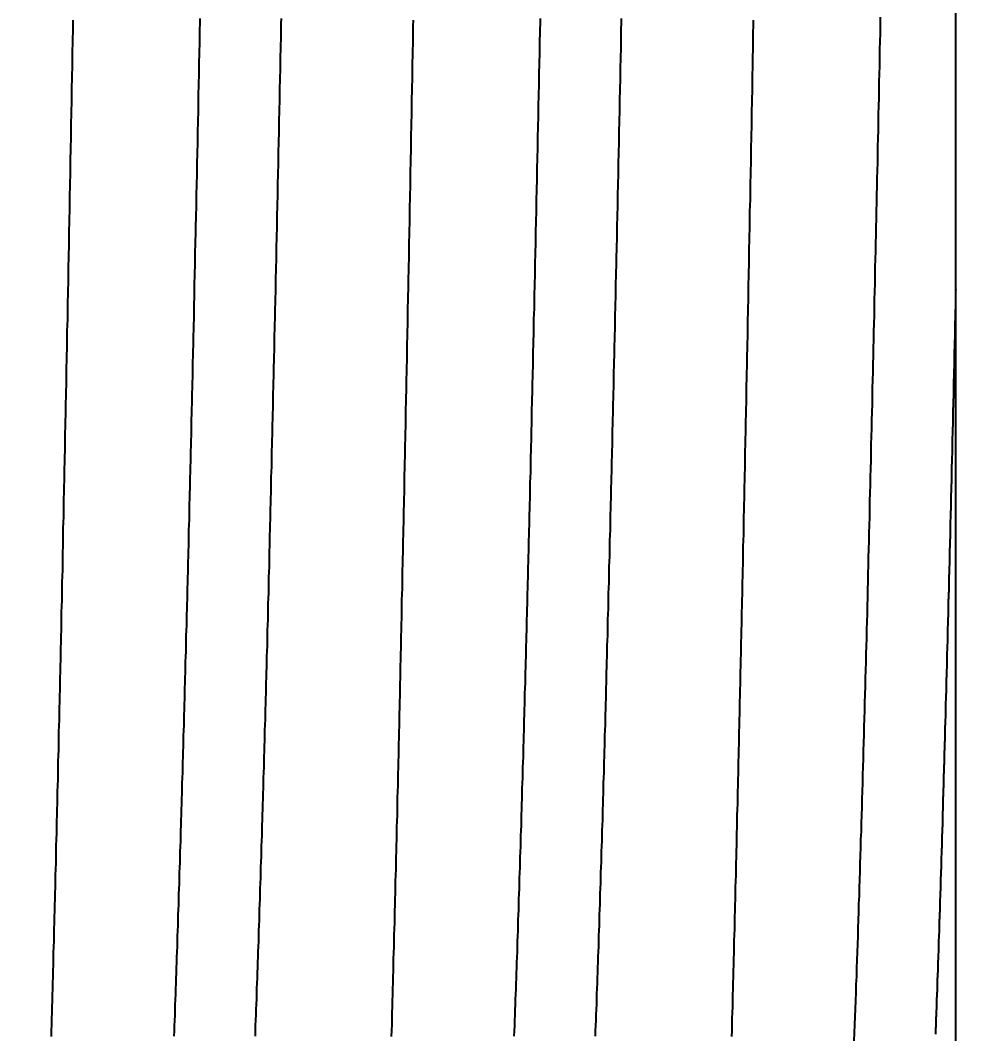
# Model space of a CAD drawing. Header units: millimetres. Extents: x 0 to 5600, y -67 to 2530.
# Drawn here: x 4106.05 to 4110.384, y 916.442 to 921.028 of the extents above; entities that cross this region are included whole.
import ezdxf

# ---------------------------------------------------------------- set-up
doc = ezdxf.new("R2010")
doc.units = ezdxf.units.MM
doc.layers.add('내부선 및 부속', color=4, linetype='Continuous')
doc.layers.add('치수선', color=7, linetype='Continuous')
doc.styles.add('____', font='')
doc.styles.get('____').set_extended_font_data('굴림')
doc.dimstyles.new('MSADIM', dxfattribs={"dimtxt": 33, "dimasz": 17, "dimexe": 10, "dimexo": 7.5, "dimgap": 10, "dimtad": 0, "dimtih": 1, "dimtoh": 1, "dimdec": 0, "dimzin": 1, "dimdsep": 46, "dimtxsty": '____', "dimcen": 11.25, "dimadec": 0, "dimazin": 0, "dimtfac": 1, "dimtdec": 0, "dimtix": 1, "dimtmove": 0, "dimatfit": 3, "dimfxl": 1, "dimtolj": 1, "dimtzin": 1, "dimarcsym": 0})

# ---------------------------------------------------------------- blocks, each defined once
blk = doc.blocks.new('*D10')
at = {"layer": '치수선', "color": 0, "linetype": 'Continuous', "lineweight": -2, "transparency": 16777216}
for p, q in [((3996.7135, 930.2003), (3855.1804, 930.2003)), ((3865.1804, 913.2003), (3865.1804, 603.0331)), ((3865.1804, 247.2003), (3865.1804, 557.3674)), ((4163.7135, 230.2003), (3855.1804, 230.2003))]:
    blk.add_line(p, q, dxfattribs=at)
at = {"layer": '치수선', "color": 0, "linetype": 'Continuous', "transparency": 16777216}
for points in [[(3862.3471, 913.2003), (3868.0137, 913.2003), (3865.1804, 930.2003)], [(3862.3471, 247.2003), (3868.0137, 247.2003), (3865.1804, 230.2003)]]:
    blk.add_solid(points, dxfattribs=at)
at = {"layer": '치수선', "color": 0, "linetype": 'Continuous', "transparency": 16777216, "insert": (3865.1804, 580.2003), "char_height": 25, "attachment_point": 5, "style": '____'}
blk.add_mtext('\\A1;700', dxfattribs=at)

msp = doc.modelspace()

# ---------------------------------------------------------------- linework, layer by layer
at = {"layer": '내부선 및 부속', "linetype": 'Continuous'}
msp.add_line((4110.2843, 911.856), (4110.2843, 948.5445), dxfattribs=at)
at = {"layer": '내부선 및 부속', "linetype": 'Continuous', "flags": 128}
for points in [[(4106.1908, 916.4295), (4106.1918, 916.4565), (4106.1928, 916.4835), (4106.1928, 916.4835), (4106.1928, 916.5105), (4106.1938, 916.5375), (4106.1948, 916.5645), (4106.1958, 916.5915), (4106.1958, 916.6185), (4106.1968, 916.6455), (4106.1978, 916.6725), (4106.1988, 916.6995), (4106.1988, 916.7265), (4106.1998, 916.7535), (4106.2008, 916.7805), (4106.2008, 916.8075), (4106.2018, 916.8355), (4106.2028, 916.8625), (4106.2028, 916.8895), (4106.2038, 916.9165), (4106.2048, 916.9435), (4106.2048, 916.9705), (4106.2058, 916.9975), (4106.2068, 917.0245), (4106.2078, 917.0515), (4106.2078, 917.0785), (4106.2088, 917.1055), (4106.2098, 917.1325), (4106.2098, 917.1595), (4106.2108, 917.1865), (4106.2118, 917.2135), (4106.2118, 917.2405), (4106.2128, 917.2675), (4106.2128, 917.2945), (4106.2138, 917.3215), (4106.2148, 917.3495), (4106.2148, 917.3765), (4106.2158, 917.4035), (4106.2168, 917.4305), (4106.2168, 917.4575), (4106.2178, 917.4845), (4106.2188, 917.5115), (4106.2188, 917.5385), (4106.2198, 917.5655), (4106.2208, 917.5925), (4106.2208, 917.6195), (4106.2218, 917.6465), (4106.2218, 917.6735), (4106.2228, 917.7005), (4106.2238, 917.7275), (4106.2238, 917.7545), (4106.2248, 917.7815), (4106.2248, 917.8085), (4106.2258, 917.8355), (4106.2268, 917.8625), (4106.2268, 917.8905), (4106.2278, 917.9175), (4106.2288, 917.9445), (4106.2288, 917.9715), (4106.2298, 917.9985), (4106.2298, 918.0255), (4106.2308, 918.0525), (4106.2318, 918.0795), (4106.2318, 918.1065), (4106.2328, 918.1335), (4106.2328, 918.1605), (4106.2338, 918.1875), (4106.2348, 918.2145), (4106.2348, 918.2415), (4106.2358, 918.2685), (4106.2358, 918.2955), (4106.2368, 918.3225), (4106.2368, 918.3495), (4106.2378, 918.3765), (4106.2388, 918.4045), (4106.2388, 918.4315), (4106.2398, 918.4585), (4106.2398, 918.4855), (4106.2408, 918.5125), (4106.2418, 918.5395), (4106.2418, 918.5665), (4106.2428, 918.5935), (4106.2428, 918.6205), (4106.2438, 918.6475), (4106.2438, 918.6745), (4106.2448, 918.7015), (4106.2448, 918.7285), (4106.2458, 918.7555), (4106.2468, 918.7825), (4106.2468, 918.8095), (4106.2478, 918.8365), (4106.2478, 918.8635), (4106.2488, 918.8915), (4106.2488, 918.9185), (4106.2498, 918.9455), (4106.2508, 918.9725), (4106.2508, 918.9995), (4106.2518, 919.0265), (4106.2518, 919.0535), (4106.2528, 919.0805), (4106.2528, 919.1075), (4106.2538, 919.1345), (4106.2538, 919.1615), (4106.2548, 919.1885), (4106.2548, 919.1885), (4106.2548, 919.2155), (4106.2558, 919.2425), (4106.2568, 919.2695), (4106.2568, 919.2965), (4106.2578, 919.3235), (4106.2578, 919.3505), (4106.2588, 919.3775), (4106.2588, 919.4055), (4106.2598, 919.4325), (4106.2598, 919.4595), (4106.2608, 919.4865), (4106.2608, 919.5135), (4106.2618, 919.5405), (4106.2618, 919.5675), (4106.2628, 919.5945), (4106.2628, 919.6215), (4106.2638, 919.6485), (4106.2648, 919.6755), (4106.2648, 919.7025), (4106.2658, 919.7295), (4106.2658, 919.7565), (4106.2668, 919.7835), (4106.2668, 919.8105), (4106.2678, 919.8375), (4106.2678, 919.8645), (4106.2688, 919.8915), (4106.2688, 919.9195), (4106.2698, 919.9465), (4106.2698, 919.9735), (4106.2708, 920.0005), (4106.2708, 920.0275), (4106.2718, 920.0545), (4106.2718, 920.0815), (4106.2728, 920.1085), (4106.2728, 920.1355), (4106.2738, 920.1625), (4106.2738, 920.1895), (4106.2748, 920.2165), (4106.2748, 920.2435), (4106.2758, 920.2705), (4106.2758, 920.2975), (4106.2768, 920.3245), (4106.2768, 920.3515), (4106.2778, 920.3785), (4106.2778, 920.4065), (4106.2788, 920.4335), (4106.2788, 920.4605), (4106.2798, 920.4875), (4106.2798, 920.5145), (4106.2808, 920.5415), (4106.2808, 920.5685), (4106.2818, 920.5955), (4106.2818, 920.6225), (4106.2828, 920.6495), (4106.2828, 920.6765), (4106.2838, 920.7035), (4106.2838, 920.7305), (4106.2848, 920.7575), (4106.2848, 920.7845), (4106.2858, 920.8115), (4106.2858, 920.8385), (4106.2868, 920.8655), (4106.2868, 920.8935), (4106.2878, 920.9205), (4106.2878, 920.9475), (4106.2888, 920.9745), (4106.2888, 921.0015), (4106.2898, 921.0285)], [(4106.8628, 921.0355), (4106.8628, 921.0115), (4106.8618, 920.9875), (4106.8618, 920.9645), (4106.8608, 920.9405), (4106.8608, 920.9165), (4106.8598, 920.8925), (4106.8598, 920.8685), (4106.8588, 920.8445), (4106.8588, 920.8205), (4106.8578, 920.7975), (4106.8578, 920.7735), (4106.8568, 920.7495), (4106.8568, 920.7255), (4106.8558, 920.7015), (4106.8558, 920.6775), (4106.8558, 920.6535), (4106.8548, 920.6305), (4106.8548, 920.6065), (4106.8538, 920.5825), (4106.8538, 920.5585), (4106.8528, 920.5345), (4106.8528, 920.5105), (4106.8518, 920.4865), (4106.8518, 920.4625), (4106.8508, 920.4395), (4106.8508, 920.4155), (4106.8498, 920.3915), (4106.8498, 920.3675), (4106.8488, 920.3435), (4106.8488, 920.3195), (4106.8478, 920.2955), (4106.8478, 920.2725), (4106.8468, 920.2485), (4106.8468, 920.2245), (4106.8458, 920.2005), (4106.8458, 920.1765), (4106.8448, 920.1525), (4106.8448, 920.1285), (4106.8438, 920.1055), (4106.8428, 920.0815), (4106.8428, 920.0575), (4106.8418, 920.0335), (4106.8418, 920.0095), (4106.8408, 919.9855), (4106.8408, 919.9615), (4106.8398, 919.9375), (4106.8398, 919.9145), (4106.8388, 919.8905), (4106.8388, 919.8665), (4106.8378, 919.8425), (4106.8378, 919.8185), (4106.8368, 919.7945), (4106.8368, 919.7705), (4106.8358, 919.7475), (4106.8358, 919.7235), (4106.8348, 919.6995), (4106.8348, 919.6755), (4106.8338, 919.6515), (4106.8338, 919.6275), (4106.8328, 919.6035), (4106.8318, 919.5805), (4106.8318, 919.5565), (4106.8308, 919.5325), (4106.8308, 919.5085), (4106.8298, 919.4845), (4106.8298, 919.4605), (4106.8288, 919.4365), (4106.8288, 919.4135), (4106.8278, 919.3895), (4106.8278, 919.3655), (4106.8268, 919.3415), (4106.8268, 919.3175), (4106.8258, 919.2935), (4106.8248, 919.2695), (4106.8248, 919.2455), (4106.8238, 919.2225), (4106.8238, 919.2225), (4106.8238, 919.1985), (4106.8228, 919.1745), (4106.8228, 919.1505), (4106.8218, 919.1265), (4106.8218, 919.1025), (4106.8208, 919.0785), (4106.8198, 919.0555), (4106.8198, 919.0315), (4106.8188, 919.0075), (4106.8188, 918.9835), (4106.8178, 918.9595), (4106.8178, 918.9355), (4106.8168, 918.9115), (4106.8158, 918.8885), (4106.8158, 918.8645), (4106.8148, 918.8405), (4106.8148, 918.8165), (4106.8138, 918.7925), (4106.8138, 918.7685), (4106.8128, 918.7445), (4106.8118, 918.7215), (4106.8118, 918.6975), (4106.8108, 918.6735), (4106.8108, 918.6495), (4106.8098, 918.6255), (4106.8098, 918.6015), (4106.8088, 918.5775), (4106.8078, 918.5545), (4106.8078, 918.5305), (4106.8068, 918.5065), (4106.8068, 918.4825), (4106.8058, 918.4585), (4106.8048, 918.4345), (4106.8048, 918.4105), (4106.8038, 918.3865), (4106.8038, 918.3635), (4106.8028, 918.3395), (4106.8018, 918.3155), (4106.8018, 918.2915), (4106.8008, 918.2675), (4106.7998, 918.2435), (4106.7998, 918.2195), (4106.7988, 918.1965), (4106.7988, 918.1725), (4106.7978, 918.1485), (4106.7968, 918.1245), (4106.7968, 918.1005), (4106.7958, 918.0765), (4106.7948, 918.0525), (4106.7948, 918.0295), (4106.7938, 918.0055), (4106.7938, 917.9815), (4106.7928, 917.9575), (4106.7918, 917.9335), (4106.7918, 917.9095), (4106.7908, 917.8855), (4106.7898, 917.8625), (4106.7898, 917.8385), (4106.7888, 917.8145), (4106.7878, 917.7905), (4106.7878, 917.7665), (4106.7868, 917.7425), (4106.7858, 917.7185), (4106.7858, 917.6955), (4106.7848, 917.6715), (4106.7838, 917.6475), (4106.7838, 917.6235), (4106.7828, 917.5995), (4106.7818, 917.5755), (4106.7818, 917.5515), (4106.7808, 917.5285), (4106.7798, 917.5045), (4106.7798, 917.4805), (4106.7788, 917.4565), (4106.7778, 917.4325), (4106.7768, 917.4085), (4106.7768, 917.3845), (4106.7758, 917.3615), (4106.7748, 917.3375), (4106.7748, 917.3135), (4106.7738, 917.2895), (4106.7728, 917.2655), (4106.7718, 917.2415), (4106.7718, 917.2175), (4106.7708, 917.1945), (4106.7698, 917.1705), (4106.7698, 917.1465), (4106.7688, 917.1225), (4106.7678, 917.0985), (4106.7668, 917.0745), (4106.7668, 917.0505), (4106.7658, 917.0275), (4106.7648, 917.0035), (4106.7638, 916.9795), (4106.7628, 916.9555), (4106.7628, 916.9315), (4106.7618, 916.9075), (4106.7608, 916.8835), (4106.7598, 916.8605), (4106.7598, 916.8365), (4106.7598, 916.8365), (4106.7588, 916.8125), (4106.7578, 916.7885), (4106.7568, 916.7645), (4106.7558, 916.7405), (4106.7558, 916.7165), (4106.7548, 916.6935), (4106.7538, 916.6695), (4106.7528, 916.6455), (4106.7518, 916.6215), (4106.7508, 916.5975), (4106.7498, 916.5735), (4106.7498, 916.5495), (4106.7488, 916.5265), (4106.7478, 916.5025), (4106.7468, 916.4785), (4106.7458, 916.4545), (4106.7448, 916.4305)], [(4107.2308, 921.0365), (4107.2298, 921.0135), (4107.2298, 920.9895), (4107.2288, 920.9655), (4107.2288, 920.9415), (4107.2278, 920.9175), (4107.2278, 920.8935), (4107.2268, 920.8695), (4107.2268, 920.8465), (4107.2258, 920.8225), (4107.2258, 920.7985), (4107.2248, 920.7745), (4107.2248, 920.7505), (4107.2238, 920.7265), (4107.2238, 920.7025), (4107.2228, 920.6795), (4107.2228, 920.6555), (4107.2218, 920.6315), (4107.2218, 920.6075), (4107.2208, 920.5835), (4107.2208, 920.5595), (4107.2198, 920.5355), (4107.2198, 920.5115), (4107.2188, 920.4885), (4107.2188, 920.4645), (4107.2178, 920.4405), (4107.2178, 920.4165), (4107.2168, 920.3925), (4107.2168, 920.3685), (4107.2158, 920.3445), (4107.2158, 920.3215), (4107.2148, 920.2975), (4107.2148, 920.2735), (4107.2138, 920.2495), (4107.2138, 920.2255), (4107.2128, 920.2015), (4107.2128, 920.1775), (4107.2118, 920.1545), (4107.2118, 920.1305), (4107.2108, 920.1065), (4107.2108, 920.0825), (4107.2098, 920.0585), (4107.2098, 920.0345), (4107.2088, 920.0105), (4107.2088, 919.9865), (4107.2078, 919.9635), (4107.2078, 919.9395), (4107.2068, 919.9155), (4107.2068, 919.8915), (4107.2058, 919.8675), (4107.2058, 919.8435), (4107.2048, 919.8195), (4107.2048, 919.7965), (4107.2038, 919.7725), (4107.2038, 919.7485), (4107.2028, 919.7245), (4107.2018, 919.7005), (4107.2018, 919.6765), (4107.2008, 919.6525), (4107.2008, 919.6295), (4107.1998, 919.6055), (4107.1998, 919.5815), (4107.1988, 919.5575), (4107.1988, 919.5335), (4107.1978, 919.5095), (4107.1978, 919.4855), (4107.1968, 919.4625), (4107.1968, 919.4385), (4107.1958, 919.4145), (4107.1948, 919.3905), (4107.1948, 919.3665), (4107.1938, 919.3425), (4107.1938, 919.3185), (4107.1928, 919.2945), (4107.1928, 919.2715), (4107.1918, 919.2475), (4107.1918, 919.2235), (4107.1908, 919.1995), (4107.1908, 919.1995), (4107.1908, 919.1755), (4107.1898, 919.1515), (4107.1888, 919.1275), (4107.1888, 919.1045), (4107.1878, 919.0805), (4107.1878, 919.0565), (4107.1868, 919.0325), (4107.1868, 919.0085), (4107.1858, 918.9845), (4107.1848, 918.9605), (4107.1848, 918.9375), (4107.1838, 918.9135), (4107.1838, 918.8895), (4107.1828, 918.8655), (4107.1828, 918.8415), (4107.1818, 918.8175), (4107.1808, 918.7935), (4107.1808, 918.7705), (4107.1798, 918.7465), (4107.1798, 918.7225), (4107.1788, 918.6985), (4107.1788, 918.6745), (4107.1778, 918.6505), (4107.1768, 918.6265), (4107.1768, 918.6035), (4107.1758, 918.5795), (4107.1758, 918.5555), (4107.1748, 918.5315), (4107.1738, 918.5075), (4107.1738, 918.4835), (4107.1728, 918.4595), (4107.1728, 918.4355), (4107.1718, 918.4125), (4107.1708, 918.3885), (4107.1708, 918.3645), (4107.1698, 918.3405), (4107.1698, 918.3165), (4107.1688, 918.2925), (4107.1678, 918.2685), (4107.1678, 918.2455), (4107.1668, 918.2215), (4107.1668, 918.1975), (4107.1658, 918.1735), (4107.1648, 918.1495), (4107.1648, 918.1255), (4107.1638, 918.1015), (4107.1628, 918.0785), (4107.1628, 918.0545), (4107.1618, 918.0305), (4107.1608, 918.0065), (4107.1608, 917.9825), (4107.1598, 917.9585), (4107.1598, 917.9345), (4107.1588, 917.9115), (4107.1578, 917.8875), (4107.1578, 917.8635), (4107.1568, 917.8395), (4107.1558, 917.8155), (4107.1558, 917.7915), (4107.1548, 917.7675), (4107.1538, 917.7445), (4107.1538, 917.7205), (4107.1528, 917.6965), (4107.1518, 917.6725), (4107.1518, 917.6485), (4107.1508, 917.6245), (4107.1498, 917.6005), (4107.1498, 917.5775), (4107.1488, 917.5535), (4107.1478, 917.5295), (4107.1478, 917.5055), (4107.1468, 917.4815), (4107.1458, 917.4575), (4107.1448, 917.4335), (4107.1448, 917.4105), (4107.1438, 917.3865), (4107.1428, 917.3625), (4107.1428, 917.3385), (4107.1418, 917.3145), (4107.1408, 917.2905), (4107.1398, 917.2665), (4107.1398, 917.2435), (4107.1388, 917.2195), (4107.1378, 917.1955), (4107.1378, 917.1715), (4107.1368, 917.1475), (4107.1358, 917.1235), (4107.1348, 917.0995), (4107.1348, 917.0765), (4107.1338, 917.0525), (4107.1328, 917.0285), (4107.1318, 917.0045), (4107.1318, 916.9805), (4107.1308, 916.9565), (4107.1298, 916.9325), (4107.1288, 916.9095), (4107.1278, 916.8855), (4107.1278, 916.8615), (4107.1268, 916.8375), (4107.1258, 916.8135), (4107.1258, 916.8135), (4107.1248, 916.7895), (4107.1238, 916.7655), (4107.1238, 916.7425), (4107.1228, 916.7185), (4107.1218, 916.6945), (4107.1208, 916.6705), (4107.1198, 916.6465), (4107.1188, 916.6225), (4107.1188, 916.5985), (4107.1178, 916.5755), (4107.1168, 916.5515), (4107.1158, 916.5275), (4107.1148, 916.5035), (4107.1138, 916.4795), (4107.1128, 916.4555), (4107.1128, 916.4315)], [(4107.7308, 916.4295), (4107.7318, 916.4565), (4107.7328, 916.4835), (4107.7328, 916.4835), (4107.7328, 916.5105), (4107.7338, 916.5375), (4107.7348, 916.5645), (4107.7348, 916.5915), (4107.7358, 916.6185), (4107.7368, 916.6455), (4107.7378, 916.6725), (4107.7378, 916.6995), (4107.7388, 916.7265), (4107.7398, 916.7535), (4107.7398, 916.7805), (4107.7408, 916.8075), (4107.7418, 916.8355), (4107.7428, 916.8625), (4107.7428, 916.8895), (4107.7438, 916.9165), (4107.7448, 916.9435), (4107.7448, 916.9705), (4107.7458, 916.9975), (4107.7468, 917.0245), (4107.7468, 917.0515), (4107.7478, 917.0785), (4107.7488, 917.1055), (4107.7488, 917.1325), (4107.7498, 917.1595), (4107.7508, 917.1865), (4107.7508, 917.2135), (4107.7518, 917.2405), (4107.7528, 917.2675), (4107.7528, 917.2945), (4107.7538, 917.3215), (4107.7548, 917.3495), (4107.7548, 917.3765), (4107.7558, 917.4035), (4107.7568, 917.4305), (4107.7568, 917.4575), (4107.7578, 917.4845), (4107.7578, 917.5115), (4107.7588, 917.5385), (4107.7598, 917.5655), (4107.7598, 917.5925), (4107.7608, 917.6195), (4107.7618, 917.6465), (4107.7618, 917.6735), (4107.7628, 917.7005), (4107.7628, 917.7275), (4107.7638, 917.7545), (4107.7648, 917.7815), (4107.7648, 917.8085), (4107.7658, 917.8355), (4107.7668, 917.8625), (4107.7668, 917.8905), (4107.7678, 917.9175), (4107.7678, 917.9445), (4107.7688, 917.9715), (4107.7698, 917.9985), (4107.7698, 918.0255), (4107.7708, 918.0525), (4107.7708, 918.0795), (4107.7718, 918.1065), (4107.7728, 918.1335), (4107.7728, 918.1605), (4107.7738, 918.1875), (4107.7738, 918.2145), (4107.7748, 918.2415), (4107.7758, 918.2685), (4107.7758, 918.2955), (4107.7768, 918.3225), (4107.7768, 918.3495), (4107.7778, 918.3765), (4107.7778, 918.4045), (4107.7788, 918.4315), (4107.7798, 918.4585), (4107.7798, 918.4855), (4107.7808, 918.5125), (4107.7808, 918.5395), (4107.7818, 918.5665), (4107.7818, 918.5935), (4107.7828, 918.6205), (4107.7838, 918.6475), (4107.7838, 918.6745), (4107.7848, 918.7015), (4107.7848, 918.7285), (4107.7858, 918.7555), (4107.7858, 918.7825), (4107.7868, 918.8095), (4107.7878, 918.8365), (4107.7878, 918.8635), (4107.7888, 918.8915), (4107.7888, 918.9185), (4107.7898, 918.9455), (4107.7898, 918.9725), (4107.7908, 918.9995), (4107.7908, 919.0265), (4107.7918, 919.0535), (4107.7928, 919.0805), (4107.7928, 919.1075), (4107.7938, 919.1345), (4107.7938, 919.1615), (4107.7948, 919.1885), (4107.7948, 919.1885), (4107.7948, 919.2155), (4107.7958, 919.2425), (4107.7958, 919.2695), (4107.7968, 919.2965), (4107.7968, 919.3235), (4107.7978, 919.3505), (4107.7988, 919.3775), (4107.7988, 919.4055), (4107.7998, 919.4325), (4107.7998, 919.4595), (4107.8008, 919.4865), (4107.8008, 919.5135), (4107.8018, 919.5405), (4107.8018, 919.5675), (4107.8028, 919.5945), (4107.8028, 919.6215), (4107.8038, 919.6485), (4107.8038, 919.6755), (4107.8048, 919.7025), (4107.8048, 919.7295), (4107.8058, 919.7565), (4107.8058, 919.7835), (4107.8068, 919.8105), (4107.8068, 919.8375), (4107.8078, 919.8645), (4107.8088, 919.8915), (4107.8088, 919.9195), (4107.8098, 919.9465), (4107.8098, 919.9735), (4107.8108, 920.0005), (4107.8108, 920.0275), (4107.8118, 920.0545), (4107.8118, 920.0815), (4107.8128, 920.1085), (4107.8128, 920.1355), (4107.8138, 920.1625), (4107.8138, 920.1895), (4107.8148, 920.2165), (4107.8148, 920.2435), (4107.8158, 920.2705), (4107.8158, 920.2975), (4107.8168, 920.3245), (4107.8168, 920.3515), (4107.8178, 920.3785), (4107.8178, 920.4065), (4107.8188, 920.4335), (4107.8188, 920.4605), (4107.8198, 920.4875), (4107.8198, 920.5145), (4107.8208, 920.5415), (4107.8208, 920.5685), (4107.8218, 920.5955), (4107.8218, 920.6225), (4107.8228, 920.6495), (4107.8228, 920.6765), (4107.8238, 920.7035), (4107.8238, 920.7305), (4107.8248, 920.7575), (4107.8248, 920.7845), (4107.8258, 920.8115), (4107.8258, 920.8385), (4107.8268, 920.8655), (4107.8268, 920.8935), (4107.8278, 920.9205), (4107.8278, 920.9475), (4107.8288, 920.9745), (4107.8288, 921.0015), (4107.8298, 921.0285)], [(4108.4028, 921.0355), (4108.4028, 921.0115), (4108.4018, 920.9875), (4108.4018, 920.9645), (4108.4008, 920.9405), (4108.4008, 920.9165), (4108.3998, 920.8925), (4108.3998, 920.8685), (4108.3988, 920.8445), (4108.3988, 920.8205), (4108.3978, 920.7975), (4108.3978, 920.7735), (4108.3968, 920.7495), (4108.3968, 920.7255), (4108.3958, 920.7015), (4108.3958, 920.6775), (4108.3948, 920.6535), (4108.3948, 920.6295), (4108.3938, 920.6065), (4108.3938, 920.5825), (4108.3928, 920.5585), (4108.3928, 920.5345), (4108.3918, 920.5105), (4108.3918, 920.4865), (4108.3908, 920.4625), (4108.3908, 920.4395), (4108.3898, 920.4155), (4108.3898, 920.3915), (4108.3888, 920.3675), (4108.3888, 920.3435), (4108.3878, 920.3195), (4108.3878, 920.2955), (4108.3868, 920.2725), (4108.3868, 920.2485), (4108.3858, 920.2245), (4108.3858, 920.2005), (4108.3848, 920.1765), (4108.3848, 920.1525), (4108.3838, 920.1285), (4108.3838, 920.1055), (4108.3828, 920.0815), (4108.3828, 920.0575), (4108.3818, 920.0335), (4108.3818, 920.0095), (4108.3808, 919.9855), (4108.3808, 919.9615), (4108.3798, 919.9375), (4108.3798, 919.9145), (4108.3788, 919.8905), (4108.3788, 919.8665), (4108.3778, 919.8425), (4108.3778, 919.8185), (4108.3768, 919.7945), (4108.3768, 919.7705), (4108.3758, 919.7475), (4108.3758, 919.7235), (4108.3748, 919.6995), (4108.3738, 919.6755), (4108.3738, 919.6515), (4108.3728, 919.6275), (4108.3728, 919.6035), (4108.3718, 919.5805), (4108.3718, 919.5565), (4108.3708, 919.5325), (4108.3708, 919.5085), (4108.3698, 919.4845), (4108.3698, 919.4605), (4108.3688, 919.4365), (4108.3688, 919.4135), (4108.3678, 919.3895), (4108.3668, 919.3655), (4108.3668, 919.3415), (4108.3658, 919.3175), (4108.3658, 919.2935), (4108.3648, 919.2695), (4108.3648, 919.2455), (4108.3638, 919.2225), (4108.3638, 919.2225), (4108.3638, 919.1985), (4108.3628, 919.1745), (4108.3628, 919.1505), (4108.3618, 919.1265), (4108.3608, 919.1025), (4108.3608, 919.0785), (4108.3598, 919.0555), (4108.3598, 919.0315), (4108.3588, 919.0075), (4108.3588, 918.9835), (4108.3578, 918.9595), (4108.3568, 918.9355), (4108.3568, 918.9115), (4108.3558, 918.8885), (4108.3558, 918.8645), (4108.3548, 918.8405), (4108.3548, 918.8165), (4108.3538, 918.7925), (4108.3528, 918.7685), (4108.3528, 918.7445), (4108.3518, 918.7215), (4108.3518, 918.6975), (4108.3508, 918.6735), (4108.3508, 918.6495), (4108.3498, 918.6255), (4108.3488, 918.6015), (4108.3488, 918.5775), (4108.3478, 918.5535), (4108.3478, 918.5305), (4108.3468, 918.5065), (4108.3458, 918.4825), (4108.3458, 918.4585), (4108.3448, 918.4345), (4108.3448, 918.4105), (4108.3438, 918.3865), (4108.3428, 918.3635), (4108.3428, 918.3395), (4108.3418, 918.3155), (4108.3418, 918.2915), (4108.3408, 918.2675), (4108.3398, 918.2435), (4108.3398, 918.2195), (4108.3388, 918.1965), (4108.3378, 918.1725), (4108.3378, 918.1485), (4108.3368, 918.1245), (4108.3368, 918.1005), (4108.3358, 918.0765), (4108.3348, 918.0525), (4108.3348, 918.0295), (4108.3338, 918.0055), (4108.3328, 917.9815), (4108.3328, 917.9575), (4108.3318, 917.9335), (4108.3308, 917.9095), (4108.3308, 917.8855), (4108.3298, 917.8625), (4108.3288, 917.8385), (4108.3288, 917.8145), (4108.3278, 917.7905), (4108.3278, 917.7665), (4108.3268, 917.7425), (4108.3258, 917.7185), (4108.3258, 917.6955), (4108.3248, 917.6715), (4108.3238, 917.6475), (4108.3228, 917.6235), (4108.3228, 917.5995), (4108.3218, 917.5755), (4108.3208, 917.5515), (4108.3208, 917.5285), (4108.3198, 917.5045), (4108.3188, 917.4805), (4108.3188, 917.4565), (4108.3178, 917.4325), (4108.3168, 917.4085), (4108.3168, 917.3845), (4108.3158, 917.3615), (4108.3148, 917.3375), (4108.3138, 917.3135), (4108.3138, 917.2895), (4108.3128, 917.2655), (4108.3118, 917.2415), (4108.3118, 917.2175), (4108.3108, 917.1945), (4108.3098, 917.1705), (4108.3088, 917.1465), (4108.3088, 917.1225), (4108.3078, 917.0985), (4108.3068, 917.0745), (4108.3058, 917.0505), (4108.3058, 917.0275), (4108.3048, 917.0035), (4108.3038, 916.9795), (4108.3028, 916.9555), (4108.3028, 916.9315), (4108.3018, 916.9075), (4108.3008, 916.8835), (4108.2998, 916.8605), (4108.2988, 916.8365), (4108.2988, 916.8365), (4108.2988, 916.8125), (4108.2978, 916.7885), (4108.2968, 916.7645), (4108.2958, 916.7405), (4108.2948, 916.7165), (4108.2948, 916.6935), (4108.2938, 916.6695), (4108.2928, 916.6455), (4108.2918, 916.6215), (4108.2908, 916.5975), (4108.2898, 916.5735), (4108.2888, 916.5495), (4108.2888, 916.5265), (4108.2878, 916.5025), (4108.2868, 916.4785), (4108.2858, 916.4545), (4108.2848, 916.4305)], [(4108.7698, 921.0365), (4108.7698, 921.0135), (4108.7688, 920.9895), (4108.7688, 920.9655), (4108.7678, 920.9415), (4108.7678, 920.9175), (4108.7678, 920.8935), (4108.7668, 920.8695), (4108.7668, 920.8465), (4108.7658, 920.8225), (4108.7658, 920.7985), (4108.7648, 920.7745), (4108.7648, 920.7505), (4108.7638, 920.7265), (4108.7638, 920.7025), (4108.7628, 920.6785), (4108.7628, 920.6555), (4108.7618, 920.6315), (4108.7618, 920.6075), (4108.7608, 920.5835), (4108.7608, 920.5595), (4108.7598, 920.5355), (4108.7598, 920.5115), (4108.7588, 920.4885), (4108.7588, 920.4645), (4108.7578, 920.4405), (4108.7578, 920.4165), (4108.7568, 920.3925), (4108.7568, 920.3685), (4108.7558, 920.3445), (4108.7558, 920.3215), (4108.7548, 920.2975), (4108.7548, 920.2735), (4108.7538, 920.2495), (4108.7538, 920.2255), (4108.7528, 920.2015), (4108.7528, 920.1775), (4108.7518, 920.1545), (4108.7518, 920.1305), (4108.7508, 920.1065), (4108.7508, 920.0825), (4108.7498, 920.0585), (4108.7498, 920.0345), (4108.7488, 920.0105), (4108.7488, 919.9865), (4108.7478, 919.9635), (4108.7478, 919.9395), (4108.7468, 919.9155), (4108.7458, 919.8915), (4108.7458, 919.8675), (4108.7448, 919.8435), (4108.7448, 919.8195), (4108.7438, 919.7965), (4108.7438, 919.7725), (4108.7428, 919.7485), (4108.7428, 919.7245), (4108.7418, 919.7005), (4108.7418, 919.6765), (4108.7408, 919.6525), (4108.7408, 919.6295), (4108.7398, 919.6055), (4108.7398, 919.5815), (4108.7388, 919.5575), (4108.7388, 919.5335), (4108.7378, 919.5095), (4108.7368, 919.4855), (4108.7368, 919.4625), (4108.7358, 919.4385), (4108.7358, 919.4145), (4108.7348, 919.3905), (4108.7348, 919.3665), (4108.7338, 919.3425), (4108.7338, 919.3185), (4108.7328, 919.2945), (4108.7328, 919.2715), (4108.7318, 919.2475), (4108.7308, 919.2235), (4108.7308, 919.1995), (4108.7308, 919.1995), (4108.7298, 919.1755), (4108.7298, 919.1515), (4108.7288, 919.1275), (4108.7288, 919.1045), (4108.7278, 919.0805), (4108.7278, 919.0565), (4108.7268, 919.0325), (4108.7258, 919.0085), (4108.7258, 918.9845), (4108.7248, 918.9605), (4108.7248, 918.9375), (4108.7238, 918.9135), (4108.7238, 918.8895), (4108.7228, 918.8655), (4108.7218, 918.8415), (4108.7218, 918.8175), (4108.7208, 918.7935), (4108.7208, 918.7705), (4108.7198, 918.7465), (4108.7198, 918.7225), (4108.7188, 918.6985), (4108.7178, 918.6745), (4108.7178, 918.6505), (4108.7168, 918.6265), (4108.7168, 918.6035), (4108.7158, 918.5795), (4108.7148, 918.5555), (4108.7148, 918.5315), (4108.7138, 918.5075), (4108.7138, 918.4835), (4108.7128, 918.4595), (4108.7118, 918.4355), (4108.7118, 918.4125), (4108.7108, 918.3885), (4108.7108, 918.3645), (4108.7098, 918.3405), (4108.7088, 918.3165), (4108.7088, 918.2925), (4108.7078, 918.2685), (4108.7078, 918.2455), (4108.7068, 918.2215), (4108.7058, 918.1975), (4108.7058, 918.1735), (4108.7048, 918.1495), (4108.7038, 918.1255), (4108.7038, 918.1015), (4108.7028, 918.0785), (4108.7028, 918.0545), (4108.7018, 918.0305), (4108.7008, 918.0065), (4108.7008, 917.9825), (4108.6998, 917.9585), (4108.6988, 917.9345), (4108.6988, 917.9115), (4108.6978, 917.8875), (4108.6968, 917.8635), (4108.6968, 917.8395), (4108.6958, 917.8155), (4108.6948, 917.7915), (4108.6948, 917.7675), (4108.6938, 917.7445), (4108.6928, 917.7205), (4108.6928, 917.6965), (4108.6918, 917.6725), (4108.6908, 917.6485), (4108.6908, 917.6245), (4108.6898, 917.6005), (4108.6888, 917.5775), (4108.6888, 917.5535), (4108.6878, 917.5295), (4108.6868, 917.5055), (4108.6868, 917.4815), (4108.6858, 917.4575), (4108.6848, 917.4335), (4108.6848, 917.4105), (4108.6838, 917.3865), (4108.6828, 917.3625), (4108.6818, 917.3385), (4108.6818, 917.3145), (4108.6808, 917.2905), (4108.6798, 917.2665), (4108.6798, 917.2435), (4108.6788, 917.2195), (4108.6778, 917.1955), (4108.6768, 917.1715), (4108.6768, 917.1475), (4108.6758, 917.1235), (4108.6748, 917.0995), (4108.6738, 917.0765), (4108.6738, 917.0525), (4108.6728, 917.0285), (4108.6718, 917.0045), (4108.6708, 916.9805), (4108.6708, 916.9565), (4108.6698, 916.9325), (4108.6688, 916.9095), (4108.6678, 916.8855), (4108.6668, 916.8615), (4108.6668, 916.8375), (4108.6658, 916.8135), (4108.6658, 916.8135), (4108.6648, 916.7895), (4108.6638, 916.7655), (4108.6628, 916.7425), (4108.6628, 916.7185), (4108.6618, 916.6945), (4108.6608, 916.6705), (4108.6598, 916.6465), (4108.6588, 916.6225), (4108.6578, 916.5985), (4108.6578, 916.5755), (4108.6568, 916.5515), (4108.6558, 916.5275), (4108.6548, 916.5035), (4108.6538, 916.4795), (4108.6528, 916.4555), (4108.6518, 916.4315)], [(4109.2708, 916.4295), (4109.2718, 916.4565), (4109.2718, 916.4835), (4109.2718, 916.4835), (4109.2728, 916.5105), (4109.2738, 916.5375), (4109.2748, 916.5645), (4109.2748, 916.5915), (4109.2758, 916.6185), (4109.2768, 916.6455), (4109.2768, 916.6725), (4109.2778, 916.6995), (4109.2788, 916.7265), (4109.2798, 916.7535), (4109.2798, 916.7805), (4109.2808, 916.8075), (4109.2818, 916.8355), (4109.2818, 916.8625), (4109.2828, 916.8895), (4109.2838, 916.9165), (4109.2838, 916.9435), (4109.2848, 916.9705), (4109.2858, 916.9975), (4109.2858, 917.0245), (4109.2868, 917.0515), (4109.2878, 917.0785), (4109.2878, 917.1055), (4109.2888, 917.1325), (4109.2898, 917.1595), (4109.2898, 917.1865), (4109.2908, 917.2135), (4109.2918, 917.2405), (4109.2918, 917.2675), (4109.2928, 917.2945), (4109.2938, 917.3215), (4109.2938, 917.3495), (4109.2948, 917.3765), (4109.2958, 917.4035), (4109.2958, 917.4305), (4109.2968, 917.4575), (4109.2978, 917.4845), (4109.2978, 917.5115), (4109.2988, 917.5385), (4109.2998, 917.5655), (4109.2998, 917.5925), (4109.3008, 917.6195), (4109.3008, 917.6465), (4109.3018, 917.6735), (4109.3028, 917.7005), (4109.3028, 917.7275), (4109.3038, 917.7545), (4109.3048, 917.7815), (4109.3048, 917.8085), (4109.3058, 917.8355), (4109.3058, 917.8625), (4109.3068, 917.8905), (4109.3078, 917.9175), (4109.3078, 917.9445), (4109.3088, 917.9715), (4109.3088, 917.9985), (4109.3098, 918.0255), (4109.3108, 918.0525), (4109.3108, 918.0795), (4109.3118, 918.1065), (4109.3118, 918.1335), (4109.3128, 918.1605), (4109.3138, 918.1875), (4109.3138, 918.2145), (4109.3148, 918.2415), (4109.3148, 918.2685), (4109.3158, 918.2955), (4109.3168, 918.3225), (4109.3168, 918.3495), (4109.3178, 918.3765), (4109.3178, 918.4045), (4109.3188, 918.4315), (4109.3188, 918.4585), (4109.3198, 918.4855), (4109.3208, 918.5125), (4109.3208, 918.5395), (4109.3218, 918.5665), (4109.3218, 918.5935), (4109.3228, 918.6205), (4109.3228, 918.6475), (4109.3238, 918.6745), (4109.3248, 918.7015), (4109.3248, 918.7285), (4109.3258, 918.7555), (4109.3258, 918.7825), (4109.3268, 918.8095), (4109.3268, 918.8365), (4109.3278, 918.8635), (4109.3278, 918.8915), (4109.3288, 918.9185), (4109.3298, 918.9455), (4109.3298, 918.9725), (4109.3308, 918.9995), (4109.3308, 919.0265), (4109.3318, 919.0535), (4109.3318, 919.0805), (4109.3328, 919.1075), (4109.3328, 919.1345), (4109.3338, 919.1615), (4109.3348, 919.1885), (4109.3348, 919.1885), (4109.3348, 919.2155), (4109.3358, 919.2425), (4109.3358, 919.2695), (4109.3368, 919.2965), (4109.3368, 919.3235), (4109.3378, 919.3505), (4109.3378, 919.3775), (4109.3388, 919.4055), (4109.3388, 919.4325), (4109.3398, 919.4595), (4109.3398, 919.4865), (4109.3408, 919.5135), (4109.3418, 919.5405), (4109.3418, 919.5675), (4109.3428, 919.5945), (4109.3428, 919.6215), (4109.3438, 919.6485), (4109.3438, 919.6755), (4109.3448, 919.7025), (4109.3448, 919.7295), (4109.3458, 919.7565), (4109.3458, 919.7835), (4109.3468, 919.8105), (4109.3468, 919.8375), (4109.3478, 919.8645), (4109.3478, 919.8915), (4109.3488, 919.9195), (4109.3488, 919.9465), (4109.3498, 919.9735), (4109.3498, 920.0005), (4109.3508, 920.0275), (4109.3508, 920.0545), (4109.3518, 920.0815), (4109.3518, 920.1085), (4109.3528, 920.1355), (4109.3528, 920.1625), (4109.3538, 920.1895), (4109.3548, 920.2165), (4109.3548, 920.2435), (4109.3558, 920.2705), (4109.3558, 920.2975), (4109.3568, 920.3245), (4109.3568, 920.3515), (4109.3578, 920.3785), (4109.3578, 920.4065), (4109.3588, 920.4335), (4109.3588, 920.4605), (4109.3598, 920.4875), (4109.3598, 920.5145), (4109.3608, 920.5415), (4109.3608, 920.5685), (4109.3618, 920.5955), (4109.3618, 920.6225), (4109.3628, 920.6495), (4109.3628, 920.6765), (4109.3638, 920.7035), (4109.3638, 920.7305), (4109.3648, 920.7575), (4109.3648, 920.7845), (4109.3658, 920.8115), (4109.3658, 920.8385), (4109.3658, 920.8655), (4109.3668, 920.8935), (4109.3668, 920.9205), (4109.3678, 920.9475), (4109.3678, 920.9745), (4109.3688, 921.0015), (4109.3688, 921.0285)], [(4109.9428, 921.0415), (4109.9418, 921.0045), (4109.9418, 920.9685), (4109.9408, 920.9315), (4109.9398, 920.8955), (4109.9388, 920.8585), (4109.9388, 920.8225), (4109.9378, 920.7855), (4109.9368, 920.7495), (4109.9358, 920.7125), (4109.9358, 920.6765), (4109.9348, 920.6395), (4109.9338, 920.6035), (4109.9328, 920.5665), (4109.9328, 920.5305), (4109.9318, 920.4935), (4109.9308, 920.4575), (4109.9298, 920.4215), (4109.9298, 920.3845), (4109.9288, 920.3485), (4109.9278, 920.3115), (4109.9268, 920.2755), (4109.9258, 920.2385), (4109.9258, 920.2025), (4109.9248, 920.1655), (4109.9238, 920.1295), (4109.9228, 920.0925), (4109.9228, 920.0565), (4109.9218, 920.0195), (4109.9208, 919.9835), (4109.9198, 919.9465), (4109.9188, 919.9105), (4109.9188, 919.8735), (4109.9178, 919.8375), (4109.9168, 919.8015), (4109.9158, 919.7645), (4109.9148, 919.7285), (4109.9148, 919.6915), (4109.9138, 919.6555), (4109.9128, 919.6185), (4109.9118, 919.5825), (4109.9108, 919.5455), (4109.9108, 919.5095), (4109.9098, 919.4725), (4109.9088, 919.4365), (4109.9078, 919.3995), (4109.9068, 919.3635), (4109.9058, 919.3265), (4109.9058, 919.2905), (4109.9048, 919.2545), (4109.9038, 919.2175), (4109.9028, 919.1815), (4109.9018, 919.1445), (4109.9008, 919.1085), (4109.8998, 919.0715), (4109.8998, 919.0355), (4109.8988, 918.9985), (4109.8978, 918.9625), (4109.8968, 918.9255), (4109.8958, 918.8895), (4109.8948, 918.8525), (4109.8938, 918.8165), (4109.8938, 918.7795), (4109.8928, 918.7435), (4109.8918, 918.7075), (4109.8918, 918.7075), (4109.8908, 918.6705), (4109.8898, 918.6345), (4109.8888, 918.5975), (4109.8878, 918.5615), (4109.8868, 918.5245), (4109.8858, 918.4885), (4109.8848, 918.4515), (4109.8848, 918.4155), (4109.8838, 918.3785), (4109.8828, 918.3425), (4109.8818, 918.3055), (4109.8808, 918.2695), (4109.8798, 918.2325), (4109.8788, 918.1965), (4109.8778, 918.1605), (4109.8768, 918.1235), (4109.8758, 918.0875), (4109.8748, 918.0505), (4109.8738, 918.0145), (4109.8728, 917.9775), (4109.8718, 917.9415), (4109.8708, 917.9045), (4109.8698, 917.8685), (4109.8688, 917.8315), (4109.8678, 917.7955), (4109.8668, 917.7585), (4109.8658, 917.7225), (4109.8648, 917.6855), (4109.8638, 917.6495), (4109.8628, 917.6135), (4109.8618, 917.5765), (4109.8608, 917.5405), (4109.8598, 917.5035), (4109.8588, 917.4675), (4109.8578, 917.4305), (4109.8568, 917.3945), (4109.8558, 917.3575), (4109.8538, 917.3215), (4109.8528, 917.2845), (4109.8518, 917.2485), (4109.8508, 917.2115), (4109.8498, 917.1755), (4109.8488, 917.1395), (4109.8478, 917.1025), (4109.8468, 917.0665), (4109.8448, 917.0295), (4109.8438, 916.9935), (4109.8428, 916.9565), (4109.8418, 916.9205), (4109.8408, 916.8835), (4109.8398, 916.8475), (4109.8378, 916.8105), (4109.8368, 916.7745), (4109.8358, 916.7385), (4109.8348, 916.7015), (4109.8328, 916.6655), (4109.8318, 916.6285), (4109.8308, 916.5925), (4109.8288, 916.5555), (4109.8278, 916.5195), (4109.8268, 916.4825), (4109.8248, 916.4465), (4109.8238, 916.4095)], [(4110.2848, 919.8105), (4110.2838, 919.8025), (4110.2838, 919.7945), (4110.2838, 919.7865), (4110.2838, 919.7785), (4110.2838, 919.7705), (4110.2828, 919.7625), (4110.2828, 919.7545), (4110.2828, 919.7465), (4110.2828, 919.7385), (4110.2828, 919.7305), (4110.2828, 919.7225), (4110.2818, 919.7145), (4110.2818, 919.7065), (4110.2818, 919.6975), (4110.2818, 919.6895), (4110.2818, 919.6815), (4110.2818, 919.6735), (4110.2808, 919.6655), (4110.2808, 919.6575), (4110.2808, 919.6495), (4110.2808, 919.6415), (4110.2808, 919.6335), (4110.2798, 919.6255), (4110.2798, 919.6175), (4110.2798, 919.6095), (4110.2798, 919.6015), (4110.2798, 919.5935), (4110.2798, 919.5855), (4110.2788, 919.5775), (4110.2788, 919.5695), (4110.2788, 919.5615), (4110.2788, 919.5535), (4110.2788, 919.5455), (4110.2778, 919.5375), (4110.2778, 919.5295), (4110.2778, 919.5215), (4110.2778, 919.5125), (4110.2778, 919.5045), (4110.2778, 919.4965), (4110.2768, 919.4885), (4110.2768, 919.4805), (4110.2768, 919.4725), (4110.2768, 919.4645), (4110.2768, 919.4565), (4110.2758, 919.4485), (4110.2758, 919.4405), (4110.2758, 919.4325), (4110.2758, 919.4245), (4110.2758, 919.4165), (4110.2758, 919.4085), (4110.2748, 919.4005), (4110.2748, 919.3925), (4110.2748, 919.3845), (4110.2748, 919.3765), (4110.2748, 919.3685), (4110.2738, 919.3605), (4110.2738, 919.3525), (4110.2738, 919.3445), (4110.2738, 919.3365), (4110.2738, 919.3275), (4110.2738, 919.3195), (4110.2728, 919.3115), (4110.2728, 919.3035), (4110.2728, 919.2955), (4110.2728, 919.2875), (4110.2728, 919.2795), (4110.2718, 919.2715), (4110.2718, 919.2635), (4110.2718, 919.2555), (4110.2718, 919.2475), (4110.2718, 919.2395), (4110.2718, 919.2315), (4110.2708, 919.2235), (4110.2708, 919.2155), (4110.2708, 919.2075), (4110.2708, 919.1995), (4110.2708, 919.1915), (4110.2698, 919.1835), (4110.2698, 919.1755), (4110.2698, 919.1675), (4110.2698, 919.1595), (4110.2698, 919.1515), (4110.2688, 919.1425), (4110.2688, 919.1345), (4110.2688, 919.1265), (4110.2688, 919.1185), (4110.2688, 919.1105), (4110.2688, 919.1025), (4110.2678, 919.0945), (4110.2678, 919.0865), (4110.2678, 919.0785), (4110.2678, 919.0705), (4110.2678, 919.0625), (4110.2668, 919.0545), (4110.2668, 919.0465), (4110.2668, 919.0385), (4110.2668, 919.0305), (4110.2668, 919.0225), (4110.2658, 919.0145), (4110.2658, 919.0065), (4110.2658, 919.0065), (4110.2658, 918.9985), (4110.2658, 918.9905), (4110.2658, 918.9825), (4110.2648, 918.9745), (4110.2648, 918.9665), (4110.2648, 918.9575), (4110.2648, 918.9495), (4110.2648, 918.9415), (4110.2648, 918.9335), (4110.2638, 918.9255), (4110.2638, 918.9175), (4110.2638, 918.9095), (4110.2638, 918.9015), (4110.2638, 918.8935), (4110.2628, 918.8855), (4110.2628, 918.8775), (4110.2628, 918.8695), (4110.2628, 918.8615), (4110.2628, 918.8535), (4110.2618, 918.8455), (4110.2618, 918.8375), (4110.2618, 918.8295), (4110.2618, 918.8215), (4110.2618, 918.8135), (4110.2608, 918.8055), (4110.2608, 918.7975), (4110.2608, 918.7895), (4110.2608, 918.7815), (4110.2608, 918.7735), (4110.2598, 918.7645), (4110.2598, 918.7565), (4110.2598, 918.7485), (4110.2598, 918.7405), (4110.2598, 918.7325), (4110.2598, 918.7245), (4110.2588, 918.7165), (4110.2588, 918.7085), (4110.2588, 918.7005), (4110.2588, 918.6925), (4110.2588, 918.6845), (4110.2578, 918.6765), (4110.2578, 918.6685), (4110.2578, 918.6605), (4110.2578, 918.6525), (4110.2578, 918.6445), (4110.2568, 918.6365), (4110.2568, 918.6285), (4110.2568, 918.6205), (4110.2568, 918.6125), (4110.2568, 918.6045), (4110.2558, 918.5965), (4110.2558, 918.5885), (4110.2558, 918.5795), (4110.2558, 918.5715), (4110.2558, 918.5635), (4110.2548, 918.5555), (4110.2548, 918.5475), (4110.2548, 918.5395), (4110.2548, 918.5315), (4110.2548, 918.5235), (4110.2538, 918.5155), (4110.2538, 918.5075), (4110.2538, 918.4995), (4110.2538, 918.4915), (4110.2538, 918.4835), (4110.2528, 918.4755), (4110.2528, 918.4675), (4110.2528, 918.4595), (4110.2528, 918.4515), (4110.2528, 918.4435), (4110.2518, 918.4355), (4110.2518, 918.4275), (4110.2518, 918.4195), (4110.2518, 918.4115), (4110.2508, 918.4035), (4110.2508, 918.3955), (4110.2508, 918.3865), (4110.2508, 918.3785), (4110.2508, 918.3705), (4110.2498, 918.3625), (4110.2498, 918.3545), (4110.2498, 918.3465), (4110.2498, 918.3385), (4110.2498, 918.3305), (4110.2488, 918.3225), (4110.2488, 918.3145), (4110.2488, 918.3065), (4110.2488, 918.2985), (4110.2488, 918.2905), (4110.2478, 918.2825), (4110.2478, 918.2745), (4110.2478, 918.2665), (4110.2478, 918.2585), (4110.2478, 918.2505), (4110.2468, 918.2425), (4110.2468, 918.2345), (4110.2468, 918.2265), (4110.2468, 918.2185), (4110.2468, 918.2105), (4110.2458, 918.2015), (4110.2458, 918.2015), (4110.2458, 918.1935), (4110.2458, 918.1855), (4110.2458, 918.1775), (4110.2448, 918.1695), (4110.2448, 918.1615), (4110.2448, 918.1535), (4110.2448, 918.1455), (4110.2448, 918.1375), (4110.2438, 918.1295), (4110.2438, 918.1215), (4110.2438, 918.1135), (4110.2438, 918.1055), (4110.2438, 918.0975), (4110.2428, 918.0895), (4110.2428, 918.0815), (4110.2428, 918.0735), (4110.2428, 918.0655), (4110.2428, 918.0575), (4110.2418, 918.0495), (4110.2418, 918.0415), (4110.2418, 918.0335), (4110.2418, 918.0255), (4110.2408, 918.0175), (4110.2408, 918.0085), (4110.2408, 918.0005), (4110.2408, 917.9925), (4110.2408, 917.9845), (4110.2398, 917.9765), (4110.2398, 917.9685), (4110.2398, 917.9605), (4110.2398, 917.9525), (4110.2388, 917.9445), (4110.2388, 917.9365), (4110.2388, 917.9285), (4110.2388, 917.9205), (4110.2388, 917.9125), (4110.2378, 917.9045), (4110.2378, 917.8965), (4110.2378, 917.8885), (4110.2378, 917.8805), (4110.2378, 917.8725), (4110.2368, 917.8645), (4110.2368, 917.8565), (4110.2368, 917.8485), (4110.2368, 917.8405), (4110.2358, 917.8325), (4110.2358, 917.8235), (4110.2358, 917.8155), (4110.2358, 917.8075), (4110.2358, 917.7995), (4110.2348, 917.7915), (4110.2348, 917.7835), (4110.2348, 917.7755), (4110.2348, 917.7675), (4110.2338, 917.7595), (4110.2338, 917.7515), (4110.2338, 917.7435), (4110.2338, 917.7355), (4110.2338, 917.7275), (4110.2328, 917.7195), (4110.2328, 917.7115), (4110.2328, 917.7035), (4110.2328, 917.6955), (4110.2318, 917.6875), (4110.2318, 917.6795), (4110.2318, 917.6715), (4110.2318, 917.6635), (4110.2308, 917.6555), (4110.2308, 917.6475), (4110.2308, 917.6395), (4110.2308, 917.6305), (4110.2308, 917.6225), (4110.2298, 917.6145), (4110.2298, 917.6065), (4110.2298, 917.5985), (4110.2298, 917.5905), (4110.2288, 917.5825), (4110.2288, 917.5745), (4110.2288, 917.5665), (4110.2288, 917.5585), (4110.2278, 917.5505), (4110.2278, 917.5425), (4110.2278, 917.5345), (4110.2278, 917.5265), (4110.2278, 917.5185), (4110.2268, 917.5105), (4110.2268, 917.5025), (4110.2268, 917.4945), (4110.2268, 917.4865), (4110.2258, 917.4785), (4110.2258, 917.4705), (4110.2258, 917.4625), (4110.2258, 917.4545), (4110.2248, 917.4465), (4110.2248, 917.4375), (4110.2248, 917.4295), (4110.2248, 917.4215), (4110.2248, 917.4135), (4110.2238, 917.4055), (4110.2238, 917.3975), (4110.2238, 917.3975), (4110.2238, 917.3895), (4110.2238, 917.3815), (4110.2228, 917.3735), (4110.2228, 917.3655), (4110.2228, 917.3575), (4110.2228, 917.3495), (4110.2218, 917.3415), (4110.2218, 917.3335), (4110.2218, 917.3255), (4110.2218, 917.3175), (4110.2208, 917.3095), (4110.2208, 917.3015), (4110.2208, 917.2935), (4110.2208, 917.2855), (4110.2198, 917.2775), (4110.2198, 917.2695), (4110.2198, 917.2615), (4110.2198, 917.2535), (4110.2188, 917.2445), (4110.2188, 917.2365), (4110.2188, 917.2285), (4110.2188, 917.2205), (4110.2178, 917.2125), (4110.2178, 917.2045), (4110.2178, 917.1965), (4110.2178, 917.1885), (4110.2168, 917.1805), (4110.2168, 917.1725), (4110.2168, 917.1645), (4110.2168, 917.1565), (4110.2158, 917.1485), (4110.2158, 917.1405), (4110.2158, 917.1325), (4110.2158, 917.1245), (4110.2148, 917.1165), (4110.2148, 917.1085), (4110.2148, 917.1005), (4110.2148, 917.0925), (4110.2138, 917.0845), (4110.2138, 917.0765), (4110.2138, 917.0685), (4110.2138, 917.0605), (4110.2128, 917.0515), (4110.2128, 917.0435), (4110.2128, 917.0355), (4110.2128, 917.0275), (4110.2118, 917.0195), (4110.2118, 917.0115), (4110.2118, 917.0035), (4110.2118, 916.9955), (4110.2108, 916.9875), (4110.2108, 916.9795), (4110.2108, 916.9715), (4110.2108, 916.9635), (4110.2098, 916.9555), (4110.2098, 916.9475), (4110.2098, 916.9395), (4110.2098, 916.9315), (4110.2088, 916.9235), (4110.2088, 916.9155), (4110.2088, 916.9075), (4110.2088, 916.8995), (4110.2078, 916.8915), (4110.2078, 916.8835), (4110.2078, 916.8755), (4110.2068, 916.8675), (4110.2068, 916.8595), (4110.2068, 916.8505), (4110.2068, 916.8425), (4110.2058, 916.8345), (4110.2058, 916.8265), (4110.2058, 916.8185), (4110.2058, 916.8105), (4110.2048, 916.8025), (4110.2048, 916.7945), (4110.2048, 916.7865), (4110.2048, 916.7785), (4110.2038, 916.7705), (4110.2038, 916.7625), (4110.2038, 916.7545), (4110.2028, 916.7465), (4110.2028, 916.7385), (4110.2028, 916.7305), (4110.2028, 916.7225), (4110.2018, 916.7145), (4110.2018, 916.7065), (4110.2018, 916.6985), (4110.2008, 916.6905), (4110.2008, 916.6825), (4110.2008, 916.6745), (4110.2008, 916.6665), (4110.1998, 916.6585), (4110.1998, 916.6495), (4110.1998, 916.6415), (4110.1998, 916.6335), (4110.1988, 916.6255), (4110.1988, 916.6175), (4110.1988, 916.6095), (4110.1978, 916.6015), (4110.1978, 916.5935), (4110.1978, 916.5935), (4110.1978, 916.5855), (4110.1978, 916.5775), (4110.1968, 916.5695), (4110.1968, 916.5615), (4110.1968, 916.5535), (4110.1958, 916.5455), (4110.1958, 916.5375), (4110.1958, 916.5295), (4110.1958, 916.5215), (4110.1948, 916.5135), (4110.1948, 916.5055), (4110.1948, 916.4975), (4110.1938, 916.4895), (4110.1938, 916.4815), (4110.1938, 916.4735), (4110.1928, 916.4655), (4110.1928, 916.4575), (4110.1928, 916.4485), (4110.1928, 916.4405)]]:
    msp.add_lwpolyline(points, dxfattribs=at)

# ---------------------------------------------------------------- dimensions: what is measured, and where the dimension line sits
at = {"layer": '치수선', "linetype": 'Continuous'}
dim = msp.add_linear_dim(base=(3865.1804, 230.2003), p1=(4004.2135, 930.2003), p2=(4171.2135, 230.2003), angle=90, dimstyle='MSADIM', override={"dimtxt": 25}, dxfattribs=at)
dim.commit()
dim.dimension.update_dxf_attribs({"geometry": '*D10', "text_midpoint": (3865.1804, 580.2003)})

doc.saveas('drawing.dxf')
